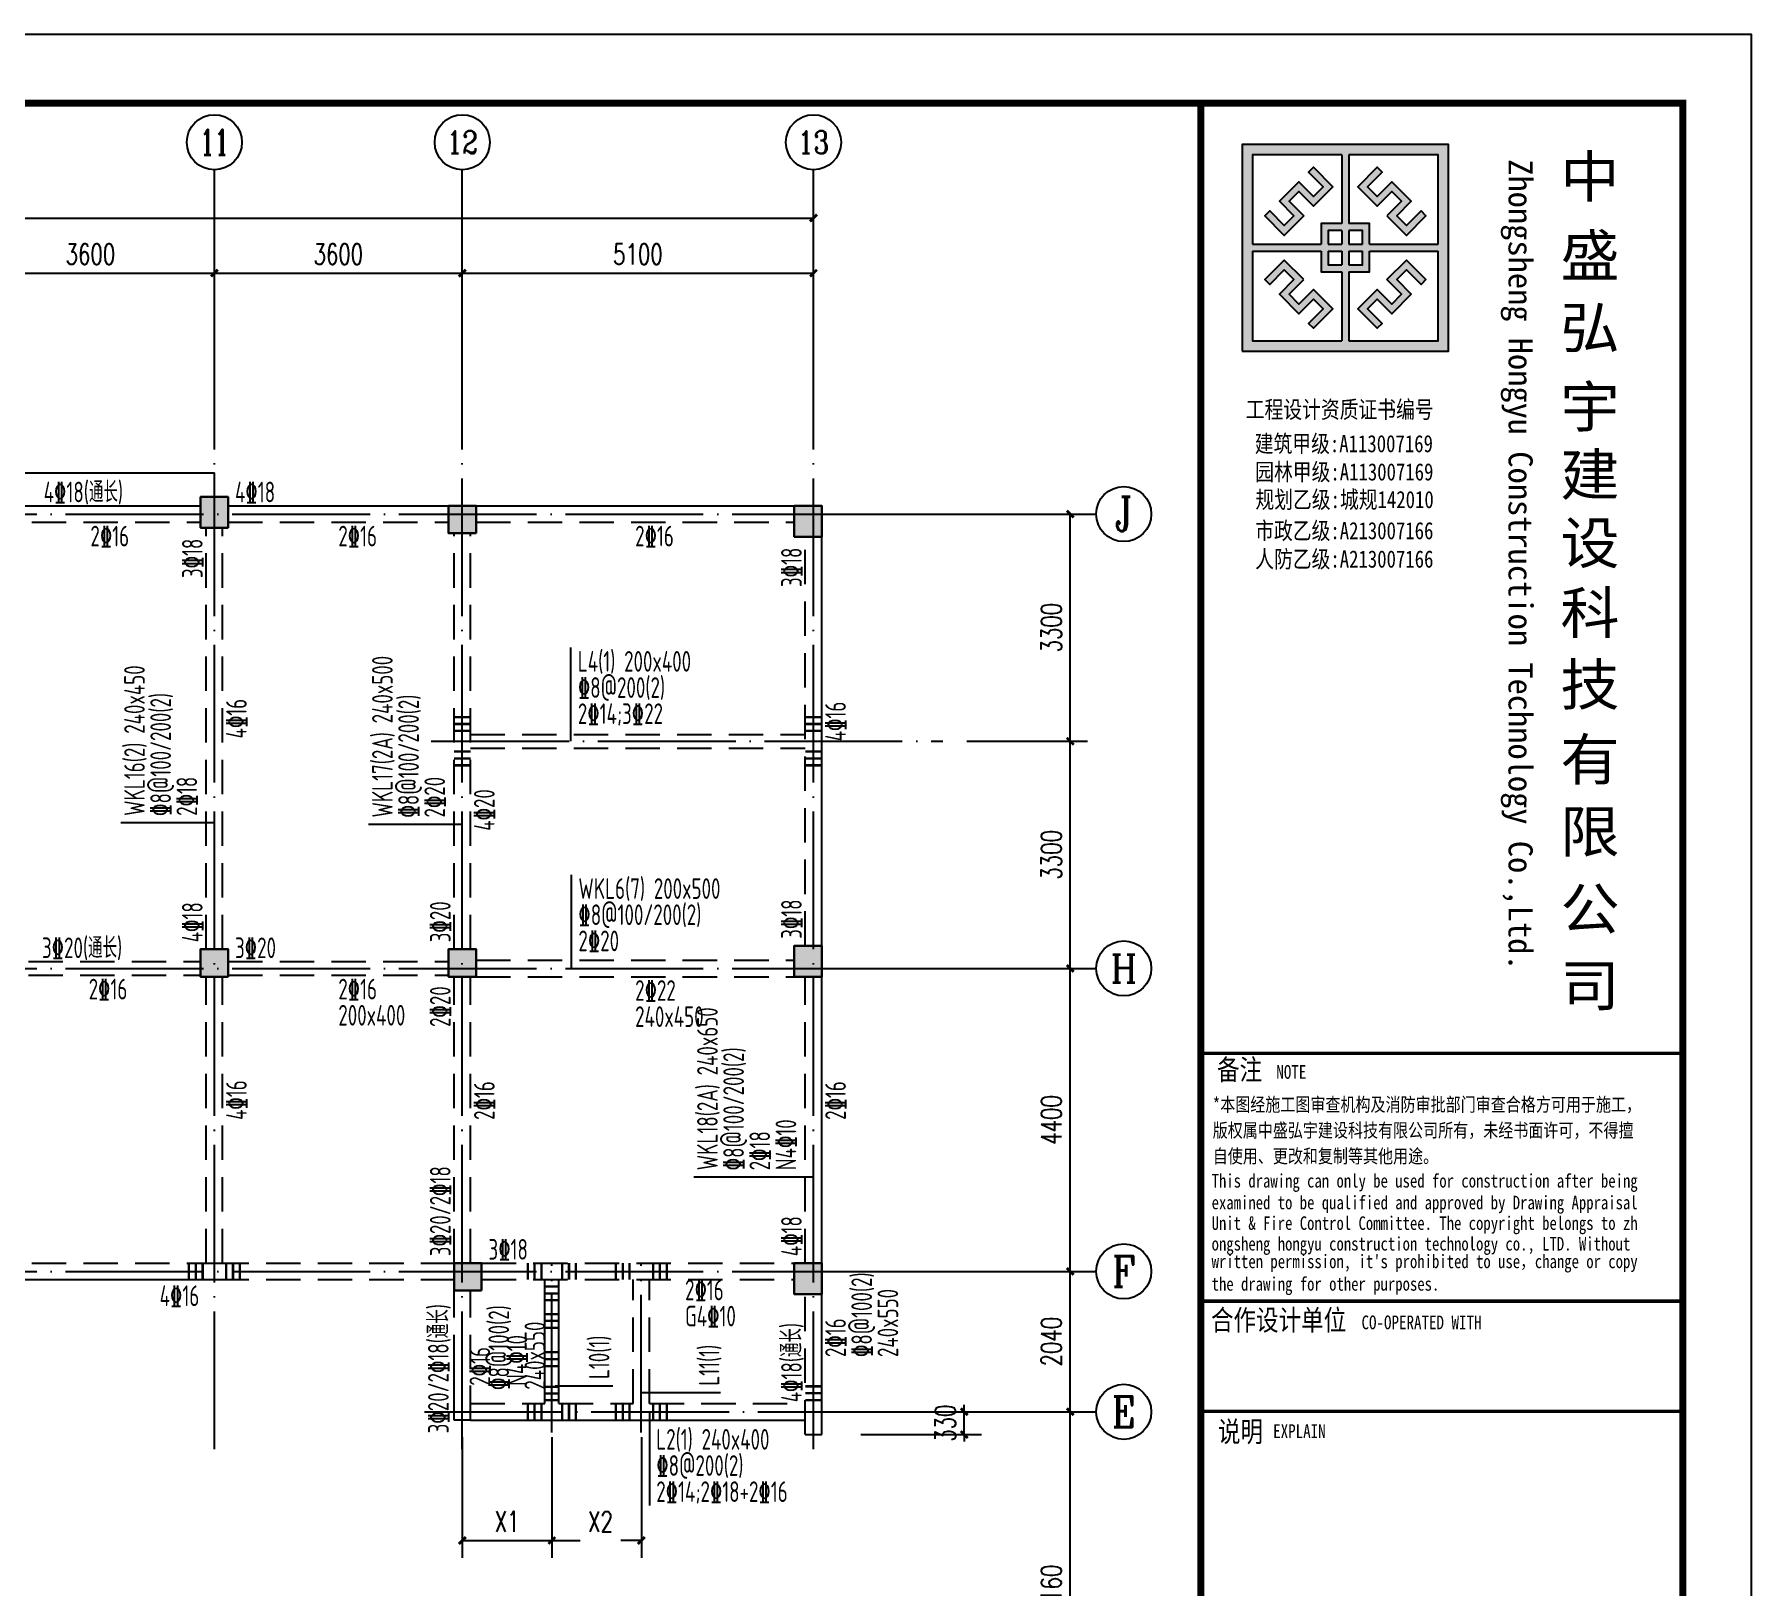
# Model space of a CAD drawing. Extents: x 1051052 to 1482120, y -981644 to -673261.
# Drawn here: x 1392001 to 1416939, y -962191 to -939644 of the extents above; entities that cross this region are included whole.
import ezdxf
from ezdxf.enums import TextEntityAlignment as Align

# ---------------------------------------------------------------- set-up
doc = ezdxf.new("R2010")
doc.units = 0
doc.header["$LTSCALE"] = 1000
doc.header["$MEASUREMENT"] = 0
doc.linetypes.add('DOTE', pattern=[2.42, 2, -0.2, 0.02, -0.2])
doc.linetypes.add('线型3', pattern=[750, 500, -250])
for name, color, linetype in [('AXIS', 3, 'Continuous'), ('AXIS_TEXT', 7, 'Continuous'), ('DOTE', 1, 'DOTE'), ('PUB_DIM', 3, 'Continuous'), ('TK', 142, 'Continuous'), ('填充', 8, 'Continuous')]:
    doc.layers.add(name, color=color, linetype=linetype)
for name, color, linetype, lineweight in [('BEAM', 4, 'Continuous', 25), ('BEAM-DASH', 4, '线型3', 25), ('BEAM-JZ-H', 2, 'Continuous', 25), ('BEAM-JZ-NUM-H', 6, 'Continuous', 25), ('BEAM-JZ-NUM-V', 6, 'Continuous', 25), ('BEAM-JZ-V', 2, 'Continuous', 25), ('BEAM-REINGJ', 1, 'Continuous', 50), ('BEAM-YW-H', 7, 'Continuous', 25), ('BEAM-YW-V', 7, 'Continuous', 25), ('COLU', 2, 'Continuous', 30), ('HOLE', 7, 'Continuous', 25)]:
    doc.layers.add(name, color=color, linetype=linetype, lineweight=lineweight)
doc.layers.add('COLU-HATCH', color=7, linetype='Continuous', lineweight=25, true_color=0x5b5b5b)
doc.styles.add('_TCH_AXIS', font='COMPLEX', dxfattribs={"bigfont": 'GBCBIG'})
doc.styles.add('_TCH_DIM_T3', font='SIMPLEX', dxfattribs={"width": 0.705882, "bigfont": 'GBCBIG'})
doc.styles.add('COMPLEX', font='COMPLEX')
doc.styles.add('HYZT1', font='', dxfattribs={"width": 0.8})
doc.styles.add('HYZT2', font='simhei_0.ttf', dxfattribs={"width": 0.8})
doc.styles.add('TSSD_Dimension', font='Tssdeng.shx', dxfattribs={"width": 0.7, "bigfont": 'Hztxt.shx'})
doc.styles.get('HYZT1').set_extended_font_data('SimSun')
doc.dimstyles.new('_TCH_ARCH&&100', dxfattribs={"dimtxt": 297.5, "dimasz": 100, "dimexe": 250, "dimexo": 300, "dimgap": 126.25, "dimtad": 1, "dimdec": 0, "dimzin": 0, "dimdsep": 46, "dimtxsty": '_TCH_DIM_T3', "dimblk": 'ARCHTICK', "dimcen": 0.09, "dimclrt": 7, "dimazin": 2, "dimtfac": 1, "dimtdec": 0, "dimtix": 1, "dimtmove": 2, "dimatfit": 3, "dimfxl": 0, "dimtolj": 1, "dimtzin": 0, "dimarcsym": 0})

# ---------------------------------------------------------------- blocks, each defined once
blk = doc.blocks.new('_ArchTick')
at = {"color": 0, "linetype": 'ByBlock', "const_width": 0.4}
blk.add_lwpolyline([(-0.5, -0.5), (0.5, 0.5)], dxfattribs=at)
blk = doc.blocks.new('*D259')
at = {"layer": 'AXIS', "color": 0, "lineweight": -2, "transparency": 16777216}
for p, q in [((1405544, -959652), (1407294, -959652)), ((1407044, -964812), (1407044, -959652)), ((1405544, -964812), (1407294, -964812))]:
    blk.add_line(p, q, dxfattribs=at)
at = {"layer": 'Defpoints', "color": 0, "transparency": 16777216}
for p in [(1404544, -959652), (1407044, -959652), (1404544, -964812)]:
    blk.add_point(p, dxfattribs=at)
at = {"layer": 'AXIS', "color": 0, "lineweight": -2, "transparency": 16777216, "xscale": 100, "yscale": 100, "zscale": 100}
for p, rotation in [((1407044, -959652), 90), ((1407044, -964812), 270)]:
    blk.add_blockref('_ArchTick', p, dxfattribs=dict(at, rotation=rotation))
at = {"layer": 'AXIS', "color": 7, "transparency": 16777216, "insert": (1406769, -962232), "char_height": 297.5, "attachment_point": 5, "rotation": 90, "style": '_TCH_DIM_T3'}
blk.add_mtext('\\A1;5160', dxfattribs=at)
blk = doc.blocks.new('*D260')
at = {"layer": 'AXIS', "color": 0, "lineweight": -2, "transparency": 16777216}
for p, q in [((1405544, -957612), (1407294, -957612)), ((1407044, -959652), (1407044, -957612)), ((1405544, -959652), (1407294, -959652))]:
    blk.add_line(p, q, dxfattribs=at)
at = {"layer": 'Defpoints', "color": 0, "transparency": 16777216}
for p in [(1404544, -957612), (1407044, -957612), (1404544, -959652)]:
    blk.add_point(p, dxfattribs=at)
at = {"layer": 'AXIS', "color": 0, "lineweight": -2, "transparency": 16777216, "xscale": 100, "yscale": 100, "zscale": 100}
for p, rotation in [((1407044, -957612), 90), ((1407044, -959652), 270)]:
    blk.add_blockref('_ArchTick', p, dxfattribs=dict(at, rotation=rotation))
at = {"layer": 'AXIS', "color": 7, "transparency": 16777216, "insert": (1406769, -958632), "char_height": 297.5, "attachment_point": 5, "rotation": 90, "style": '_TCH_DIM_T3'}
blk.add_mtext('\\A1;2040', dxfattribs=at)
blk = doc.blocks.new('*D261')
at = {"layer": 'AXIS', "color": 0, "lineweight": -2, "transparency": 16777216}
for p, q in [((1405544, -953212), (1407294, -953212)), ((1407044, -957612), (1407044, -953212)), ((1405544, -957612), (1407294, -957612))]:
    blk.add_line(p, q, dxfattribs=at)
at = {"layer": 'Defpoints', "color": 0, "transparency": 16777216}
for p in [(1404544, -953212), (1407044, -953212), (1404544, -957612)]:
    blk.add_point(p, dxfattribs=at)
at = {"layer": 'AXIS', "color": 0, "lineweight": -2, "transparency": 16777216, "xscale": 100, "yscale": 100, "zscale": 100}
for p, rotation in [((1407044, -953212), 90), ((1407044, -957612), 270)]:
    blk.add_blockref('_ArchTick', p, dxfattribs=dict(at, rotation=rotation))
at = {"layer": 'AXIS', "color": 7, "transparency": 16777216, "insert": (1406769, -955412), "char_height": 297.5, "attachment_point": 5, "rotation": 90, "style": '_TCH_DIM_T3'}
blk.add_mtext('\\A1;4400', dxfattribs=at)
blk = doc.blocks.new('*D274')
at = {"layer": 'AXIS', "color": 0, "lineweight": -2, "transparency": 16777216}
for p, q in [((1391016, -944612), (1391016, -942862)), ((1394616, -944612), (1394616, -942862)), ((1391016, -943112), (1394616, -943112))]:
    blk.add_line(p, q, dxfattribs=at)
at = {"layer": 'Defpoints', "color": 0, "transparency": 16777216}
for p in [(1394616, -943112), (1391016, -945612), (1394616, -945612)]:
    blk.add_point(p, dxfattribs=at)
at = {"layer": 'AXIS', "color": 0, "lineweight": -2, "transparency": 16777216, "xscale": 100, "yscale": 100, "zscale": 100, "rotation": 180}
blk.add_blockref('_ArchTick', (1391016, -943112), dxfattribs=at)
at = {"layer": 'AXIS', "color": 0, "lineweight": -2, "transparency": 16777216, "xscale": 100, "yscale": 100, "zscale": 100}
blk.add_blockref('_ArchTick', (1394616, -943112), dxfattribs=at)
at = {"layer": 'AXIS', "color": 7, "transparency": 16777216, "insert": (1392816, -942837), "char_height": 297.5, "attachment_point": 5, "style": '_TCH_DIM_T3'}
blk.add_mtext('\\A1;3600', dxfattribs=at)
blk = doc.blocks.new('*D275')
at = {"layer": 'AXIS', "color": 0, "lineweight": -2, "transparency": 16777216}
for p, q in [((1394616, -944612), (1394616, -942862)), ((1398216, -944612), (1398216, -942862)), ((1394616, -943112), (1398216, -943112))]:
    blk.add_line(p, q, dxfattribs=at)
at = {"layer": 'Defpoints', "color": 0, "transparency": 16777216}
for p in [(1398216, -943112), (1394616, -945612), (1398216, -945612)]:
    blk.add_point(p, dxfattribs=at)
at = {"layer": 'AXIS', "color": 0, "lineweight": -2, "transparency": 16777216, "xscale": 100, "yscale": 100, "zscale": 100, "rotation": 180}
blk.add_blockref('_ArchTick', (1394616, -943112), dxfattribs=at)
at = {"layer": 'AXIS', "color": 0, "lineweight": -2, "transparency": 16777216, "xscale": 100, "yscale": 100, "zscale": 100}
blk.add_blockref('_ArchTick', (1398216, -943112), dxfattribs=at)
at = {"layer": 'AXIS', "color": 7, "transparency": 16777216, "insert": (1396416, -942837), "char_height": 297.5, "attachment_point": 5, "style": '_TCH_DIM_T3'}
blk.add_mtext('\\A1;3600', dxfattribs=at)
blk = doc.blocks.new('*D276')
at = {"layer": 'AXIS', "color": 0, "lineweight": -2, "transparency": 16777216}
for p, q in [((1398216, -944612), (1398216, -942862)), ((1403316, -944612), (1403316, -942862)), ((1398216, -943112), (1403316, -943112))]:
    blk.add_line(p, q, dxfattribs=at)
at = {"layer": 'Defpoints', "color": 0, "transparency": 16777216}
for p in [(1403316, -943112), (1398216, -945612), (1403316, -945612)]:
    blk.add_point(p, dxfattribs=at)
at = {"layer": 'AXIS', "color": 0, "lineweight": -2, "transparency": 16777216, "xscale": 100, "yscale": 100, "zscale": 100, "rotation": 180}
blk.add_blockref('_ArchTick', (1398216, -943112), dxfattribs=at)
at = {"layer": 'AXIS', "color": 0, "lineweight": -2, "transparency": 16777216, "xscale": 100, "yscale": 100, "zscale": 100}
blk.add_blockref('_ArchTick', (1403316, -943112), dxfattribs=at)
at = {"layer": 'AXIS', "color": 7, "transparency": 16777216, "insert": (1400766, -942837), "char_height": 297.5, "attachment_point": 5, "style": '_TCH_DIM_T3'}
blk.add_mtext('\\A1;5100', dxfattribs=at)
blk = doc.blocks.new('*D277')
at = {"layer": 'AXIS', "color": 0, "lineweight": -2, "transparency": 16777216}
for p, q in [((1364416, -943812), (1364416, -942062)), ((1403316, -943812), (1403316, -942062)), ((1364416, -942312), (1403316, -942312))]:
    blk.add_line(p, q, dxfattribs=at)
at = {"layer": 'Defpoints', "color": 0, "transparency": 16777216}
for p in [(1403316, -942312), (1364416, -945612), (1403316, -945612)]:
    blk.add_point(p, dxfattribs=at)
at = {"layer": 'AXIS', "color": 0, "lineweight": -2, "transparency": 16777216, "xscale": 100, "yscale": 100, "zscale": 100, "rotation": 180}
blk.add_blockref('_ArchTick', (1364416, -942312), dxfattribs=at)
at = {"layer": 'AXIS', "color": 0, "lineweight": -2, "transparency": 16777216, "xscale": 100, "yscale": 100, "zscale": 100}
blk.add_blockref('_ArchTick', (1403316, -942312), dxfattribs=at)
at = {"layer": 'AXIS', "color": 7, "transparency": 16777216, "insert": (1383866, -942037), "char_height": 297.5, "attachment_point": 5, "style": '_TCH_DIM_T3'}
blk.add_mtext('\\A1;38900', dxfattribs=at)
blk = doc.blocks.new('_AXISO')
blk.add_circle((0, 0), 0.5)
at = {"layer": 'AXIS_TEXT', "style": 'COMPLEX', "width": 1.041667}
blk.add_attdef('A', text='', height=0.56, dxfattribs=at).set_placement((-0.25, -0.28), (0.25, -0.28), align=Align.FIT)
blk = doc.blocks.new('*D294')
at = {"layer": 'AXIS', "color": 0, "lineweight": -2, "transparency": 16777216}
for p, q in [((1405544, -949912), (1407294, -949912)), ((1407044, -953212), (1407044, -949912)), ((1405544, -953212), (1407294, -953212))]:
    blk.add_line(p, q, dxfattribs=at)
at = {"layer": 'Defpoints', "color": 0, "transparency": 16777216}
for p in [(1405196, -949912), (1407044, -949912), (1404544, -953212)]:
    blk.add_point(p, dxfattribs=at)
at = {"layer": 'AXIS', "color": 0, "lineweight": -2, "transparency": 16777216, "xscale": 100, "yscale": 100, "zscale": 100}
for p, rotation in [((1407044, -949912), 90), ((1407044, -953212), 270)]:
    blk.add_blockref('_ArchTick', p, dxfattribs=dict(at, rotation=rotation))
at = {"layer": 'AXIS', "color": 7, "transparency": 16777216, "insert": (1406769, -951562), "char_height": 297.5, "attachment_point": 5, "rotation": 90, "style": '_TCH_DIM_T3'}
blk.add_mtext('\\A1;3300', dxfattribs=at)
blk = doc.blocks.new('*D295')
at = {"layer": 'AXIS', "color": 0, "lineweight": -2, "transparency": 16777216}
for p, q in [((1405544, -946612), (1407294, -946612)), ((1407044, -949912), (1407044, -946612)), ((1405544, -949912), (1407294, -949912))]:
    blk.add_line(p, q, dxfattribs=at)
at = {"layer": 'Defpoints', "color": 0, "transparency": 16777216}
for p in [(1405053, -946612), (1407044, -946612), (1405196, -949912)]:
    blk.add_point(p, dxfattribs=at)
at = {"layer": 'AXIS', "color": 0, "lineweight": -2, "transparency": 16777216, "xscale": 100, "yscale": 100, "zscale": 100}
for p, rotation in [((1407044, -946612), 90), ((1407044, -949912), 270)]:
    blk.add_blockref('_ArchTick', p, dxfattribs=dict(at, rotation=rotation))
at = {"layer": 'AXIS', "color": 7, "transparency": 16777216, "insert": (1406769, -948262), "char_height": 297.5, "attachment_point": 5, "rotation": 90, "style": '_TCH_DIM_T3'}
blk.add_mtext('\\A1;3300', dxfattribs=at)
blk = doc.blocks.new('A$C05385F37')
at = {"layer": 'TK'}
h = blk.add_hatch(color=256, dxfattribs=at)
h.paths.add_polyline_path([(-4400, -1600), (-7400, -1600), (-7400, -4600), (-4400, -4600)])
h.paths.add_polyline_path([(-4550, -3150), (-4550, -4450), (-5850, -4450), (-5850, -3450), (-5550, -3450), (-5550, -3150)], flags=16)
h.paths.add_polyline_path([(-4550, -3050), (-5550, -3050), (-5550, -2750), (-5850, -2750), (-5850, -1750), (-4550, -1750)], flags=16)
h.paths.add_polyline_path([(-4730, -3563), (-4801, -3634), (-5013, -3422), (-5154, -3563), (-4943, -3775), (-5225, -4058), (-5437, -3846), (-5578, -3987), (-5366, -4199), (-5437, -4270), (-5720, -3987), (-5437, -3704), (-5225, -3917), (-5084, -3775), (-5296, -3563), (-5013, -3280)], flags=0)
h.paths.add_polyline_path([(-5013, -2920), (-5296, -2637), (-5084, -2425), (-5225, -2283), (-5437, -2496), (-5720, -2213), (-5437, -1930), (-5366, -2001), (-5578, -2213), (-5437, -2354), (-5225, -2142), (-4943, -2425), (-5154, -2637), (-5013, -2778), (-4801, -2566), (-4730, -2637)], flags=0)
h.paths.add_polyline_path([(-5650, -3150), (-5650, -3350), (-5850, -3350), (-5850, -3150)], flags=16)
h.paths.add_polyline_path([(-5650, -3050), (-5850, -3050), (-5850, -2850), (-5650, -2850)], flags=16)
h.paths.add_polyline_path([(-5950, -3150), (-5950, -3350), (-6150, -3350), (-6150, -3150)], flags=16)
h.paths.add_polyline_path([(-5950, -3050), (-6150, -3050), (-6150, -2850), (-5950, -2850)], flags=16)
h.paths.add_polyline_path([(-5950, -3450), (-5950, -4450), (-7250, -4450), (-7250, -3150), (-6250, -3150), (-6250, -3450)], flags=16)
h.paths.add_polyline_path([(-5950, -2750), (-6250, -2750), (-6250, -3050), (-7250, -3050), (-7250, -1750), (-5950, -1750)], flags=16)
h.paths.add_polyline_path([(-6080, -3987), (-6363, -4270), (-6434, -4199), (-6222, -3987), (-6363, -3846), (-6575, -4058), (-6857, -3775), (-6646, -3563), (-6787, -3422), (-6999, -3634), (-7070, -3563), (-6787, -3280), (-6504, -3563), (-6716, -3775), (-6575, -3917), (-6363, -3704)], flags=0)
h.paths.add_polyline_path([(-6080, -2213), (-6363, -2496), (-6575, -2283), (-6716, -2425), (-6504, -2637), (-6787, -2920), (-7070, -2637), (-6999, -2566), (-6787, -2778), (-6646, -2637), (-6857, -2425), (-6575, -2142), (-6363, -2354), (-6222, -2213), (-6434, -2001), (-6363, -1930)], flags=0)
for points in [[(-6575, -2283), (-6363, -2496), (-6080, -2213), (-6363, -1930), (-6434, -2001), (-6222, -2213), (-6363, -2354), (-6575, -2142), (-6857, -2425), (-6646, -2637), (-6787, -2778), (-6999, -2566), (-7070, -2637), (-6787, -2920), (-6504, -2637), (-6716, -2425)], [(-5084, -2425), (-5296, -2637), (-5013, -2920), (-4730, -2637), (-4801, -2566), (-5013, -2778), (-5154, -2637), (-4943, -2425), (-5225, -2142), (-5437, -2354), (-5578, -2213), (-5366, -2001), (-5437, -1930), (-5720, -2213), (-5437, -2496), (-5225, -2283)], [(-6716, -3775), (-6504, -3563), (-6787, -3280), (-7070, -3563), (-6999, -3634), (-6787, -3422), (-6646, -3563), (-6857, -3775), (-6575, -4058), (-6363, -3846), (-6222, -3987), (-6434, -4199), (-6363, -4270), (-6080, -3987), (-6363, -3704), (-6575, -3917)], [(-5225, -3917), (-5437, -3704), (-5720, -3987), (-5437, -4270), (-5366, -4199), (-5578, -3987), (-5437, -3846), (-5225, -4058), (-4943, -3775), (-5154, -3563), (-5013, -3422), (-4801, -3634), (-4730, -3563), (-5013, -3280), (-5296, -3563), (-5084, -3775)]]:
    blk.add_hatch(color=256, dxfattribs=at).paths.add_polyline_path(points)
for p, q in [((-8000, -1000), (-1000, -1000)), ((-1000, -1000), (-1000, -26100)), ((-5950, -1750), (-5950, -2750)), ((-5850, -1750), (-5850, -2750)), ((-5950, -2850), (-5950, -3050)), ((-5850, -2850), (-5850, -3050)), ((-7250, -3050), (-6250, -3050)), ((-7250, -3150), (-6250, -3150)), ((-6150, -3050), (-5950, -3050)), ((-6150, -3150), (-5950, -3150)), ((-5950, -3150), (-5950, -3350)), ((-5850, -3050), (-5650, -3050)), ((-5850, -3150), (-5650, -3150)), ((-5850, -3150), (-5850, -3350)), ((-5550, -3050), (-4550, -3050)), ((-5550, -3150), (-4550, -3150)), ((-5950, -3450), (-5950, -4450)), ((-5850, -3450), (-5850, -4450)), ((-8000, -14800), (-1000, -14800)), ((-8000, -26600), (-1000, -26600)), ((-1000, -26600), (-8000, -26600)), ((-8000, -26600), (-1000, -26600)), ((-8000, -26600), (-2830, -26600)), ((-8000, -26600), (-1000, -26600)), ((-8000, -26600), (-1000, -26600)), ((-8000, -26600), (-1000, -26600)), ((-5600, -26600), (-5600, -31400)), ((-3300, -26600), (-3300, -31400)), ((-8000, -27400), (-1000, -27400)), ((-8000, -28200), (-1000, -28200)), ((-8000, -29000), (-1000, -29000)), ((-8000, -29800), (-1000, -29800)), ((-8000, -30600), (-1000, -30600)), ((-8000, -31400), (-1000, -31400)), ((-8000, -31400), (-1000, -31400)), ((-8000, -31400), (-1000, -31400)), ((-8000, -31400), (-1000, -31400)), ((-1000, -34600), (-8000, -34600)), ((-7944, -34600), (-1000, -34600)), ((-8000, -36200), (-1000, -36200)), ((-8000, -36200), (-1000, -36200)), ((-1000, -36200), (-8000, -36200)), ((-8000, -36200), (-1000, -36200)), ((-8000, -36200), (-2830, -36200)), ((-8000, -36200), (-1000, -36200)), ((-8000, -36200), (-1000, -36200)), ((-8000, -38600), (-1000, -38600)), ((-8000, -38600), (-1000, -38600)), ((-6250, -38600), (-6250, -41000)), ((-4500, -38600), (-4500, -41000)), ((-2750, -38600), (-2750, -41000)), ((-8000, -39400), (-1000, -39400)), ((-8000, -40200), (-1000, -40200))]:
    blk.add_line(p, q, dxfattribs=at)
for points, const_width in [([(-8000, -1000), (-8000, -41000)], 100), ([(-8000, -14800), (-1000, -14800)], 50), ([(-1000, -18400), (-8000, -18400)], 50), ([(-1000, -20000), (-8000, -20000)], 50), ([(-8000, -26600), (-1000, -26600)], 50), ([(-1000, -26600), (-8000, -26600)], 50), ([(-1000, -26600), (-7944, -26600)], 50), ([(-8000, -31400), (-1000, -31400)], 50), ([(-1000, -31400), (-8000, -31400)], 50), ([(-1000, -31400), (-8000, -31400)], 50), ([(-1000, -33000), (-7944, -33000)], 50), ([(-8000, -36200), (-1000, -36200)], 50), ([(-7944, -36200), (-1000, -36200)], 50), ([(-8000, -37800), (-1000, -37800)], 50)]:
    blk.add_lwpolyline(points, dxfattribs=dict(at, const_width=const_width))
for points in [[(-7400, -4600), (-4400, -4600), (-4400, -1600), (-7400, -1600)], [(-6504, -2637), (-6787, -2920), (-7070, -2637), (-6999, -2566), (-6787, -2778), (-6646, -2637), (-6857, -2425), (-6575, -2142), (-6363, -2354), (-6222, -2213), (-6434, -2001), (-6363, -1930), (-6080, -2213), (-6363, -2496), (-6575, -2283), (-6716, -2425)], [(-5296, -2637), (-5013, -2920), (-4730, -2637), (-4801, -2566), (-5013, -2778), (-5154, -2637), (-4943, -2425), (-5225, -2142), (-5437, -2354), (-5578, -2213), (-5366, -2001), (-5437, -1930), (-5720, -2213), (-5437, -2496), (-5225, -2283), (-5084, -2425)], [(-6504, -3563), (-6787, -3280), (-7070, -3563), (-6999, -3634), (-6787, -3422), (-6646, -3563), (-6857, -3775), (-6575, -4058), (-6363, -3846), (-6222, -3987), (-6434, -4199), (-6363, -4270), (-6080, -3987), (-6363, -3704), (-6575, -3917), (-6716, -3775)], [(-5296, -3563), (-5013, -3280), (-4730, -3563), (-4801, -3634), (-5013, -3422), (-5154, -3563), (-4943, -3775), (-5225, -4058), (-5437, -3846), (-5578, -3987), (-5366, -4199), (-5437, -4270), (-5720, -3987), (-5437, -3704), (-5225, -3917), (-5084, -3775)]]:
    blk.add_lwpolyline(points, close=True, dxfattribs=at)
for points in [[(-5950, -1750), (-7250, -1750), (-7250, -3050)], [(-4550, -3050), (-4550, -1750), (-5850, -1750)], [(-5950, -2750), (-6250, -2750), (-6250, -3050)], [(-5950, -2850), (-6150, -2850), (-6150, -3050)], [(-5550, -3050), (-5550, -2750), (-5850, -2750)], [(-5650, -3050), (-5650, -2850), (-5850, -2850)], [(-7250, -3150), (-7250, -4450), (-5950, -4450)], [(-6250, -3150), (-6250, -3450), (-5950, -3450)], [(-6150, -3150), (-6150, -3350), (-5950, -3350)], [(-5850, -4450), (-4550, -4450), (-4550, -3150)], [(-5850, -3350), (-5650, -3350), (-5650, -3150)], [(-5850, -3450), (-5550, -3450), (-5550, -3150)]]:
    blk.add_lwpolyline(points, dxfattribs=at)
for s, height, style, width, p in [('中', 600, 'HYZT2', 1.05, (-2778, -2366)), ('盛', 600, 'HYZT2', 1.05, (-2778, -3515)), ('弘', 600, 'HYZT2', 1.05, (-2778, -4559)), ('宇', 600, 'HYZT2', 1.05, (-2778, -5708)), ('工程设计资质证书编号', 250, 'HYZT1', 0.8, (-7346, -5574)), ('建', 600, 'HYZT2', 1.05, (-2778, -6696)), ('设', 600, 'HYZT2', 1.05, (-2778, -7687)), ('科', 600, 'HYZT2', 1.05, (-2778, -8702)), ('技', 600, 'HYZT2', 1.05, (-2778, -9744)), ('有', 600, 'HYZT2', 1.05, (-2778, -10833)), ('限', 600, 'HYZT2', 1.05, (-2778, -11880)), ('公', 600, 'HYZT2', 1.05, (-2778, -13003)), ('司', 600, 'HYZT2', 1.05, (-2778, -14115)), ('备注', 300, 'HYZT1', 0.8, (-7763, -15187)), ('NOTE', 200, 'HYZT1', 0.8, (-6902, -15171)), ('*本图经施工图审查机构及消防审批部门审查合格方可用于施工，', 200, 'HYZT1', 0.8, (-7826, -15644)), ('版权属中盛弘宇建设科技有限公司所有，未经书面许可，不得擅', 200, 'HYZT1', 0.8, (-7826, -16019)), ('自使用、更改和复制等其他用途。', 200, 'HYZT1', 0.8, (-7826, -16394)), ('This drawing can only be used for construction after being ', 196, 'HYZT1', 0.8, (-7842, -16750)), ('examined to be qualified and approved by Drawing Appraisal ', 196, 'HYZT1', 0.8, (-7842, -17066)), ('Unit & Fire Control Committee. The copyright belongs to zh', 196, 'HYZT1', 0.8, (-7842, -17365)), ('ongsheng hongyu construction technology co., LTD. Without ', 196, 'HYZT1', 0.8, (-7842, -17665)), ("written permission, it's prohibited to use，change or copy ", 196, 'HYZT1', 0.8, (-7842, -17921)), ('the drawing for other purposes.', 196, 'HYZT1', 0.8, (-7842, -18248)), ('合作设计单位', 300, 'HYZT1', 0.8, (-7852, -18825)), ('CO-OPERATED WITH', 200, 'HYZT1', 0.8, (-5665, -18809)), ('说明', 300, 'HYZT1', 0.8, (-7751, -20445)), ('EXPLAIN', 200, 'HYZT1', 0.8, (-6948, -20388)), ('审    定  ', 300, 'HYZT1', 0.8, (-7796, -26996)), ('APPROVED BY', 200, 'HYZT1', 0.8, (-7745, -27326)), ('审    核  ', 300, 'HYZT1', 0.8, (-7801, -27810)), ('VERIFIED BY', 200, 'HYZT1', 0.8, (-7767, -28134)), ('项目负责人', 300, 'HYZT1', 0.8, (-7790, -28609)), ('PROJECT CHIEF', 200, 'HYZT1', 0.8, (-7756, -28919)), ('专业负责人', 300, 'HYZT1', 0.8, (-7794, -29388)), ('DIVISION CHIEF', 200, 'HYZT1', 0.8, (-7746, -29719)), ('校    对 ', 300, 'HYZT1', 0.8, (-7770, -30176)), ('CHECKED BY', 200, 'HYZT1', 0.8, (-7762, -30504)), ('设    计 ', 300, 'HYZT1', 0.8, (-7776, -30998)), ('DESIGNED BY', 200, 'HYZT1', 0.8, (-7756, -31322)), ('建设单位', 300, 'HYZT1', 0.8, (-7747, -31846)), ('CONSTRUCTION', 200, 'HYZT1', 0.8, (-6206, -31788)), ('工程名称', 300, 'HYZT1', 0.8, (-7762, -33477)), ('PROJECT', 200, 'HYZT1', 0.8, (-6192, -33453)), ('项目名称', 300, 'HYZT1', 0.8, (-7762, -35077)), ('SUB PROJECT', 200, 'HYZT1', 0.8, (-6192, -35053)), ('图纸名称', 300, 'HYZT1', 0.8, (-7737, -36636)), ('DRAWING TITLE', 200, 'HYZT1', 0.8, (-6112, -36612)), ('工程编号', 300, 'HYZT1', 0.8, (-7753, -38197)), ('JOB NO.', 200, 'HYZT1', 0.8, (-7404, -38497)), ('阶段', 300, 'HYZT1', 0.8, (-7753, -38997)), ('专业', 300, 'HYZT1', 0.8, (-4325, -38995)), ('STAGE', 200, 'HYZT1', 0.8, (-7742, -39297)), ('DISCIPLINE', 200, 'HYZT1', 0.8, (-4328, -39303)), ('比例', 300, 'HYZT1', 0.8, (-7798, -39809)), ('图号', 300, 'HYZT1', 0.8, (-4317, -39795)), ('SCALE', 200, 'HYZT1', 0.8, (-7746, -40099)), ('DWG NO.', 200, 'HYZT1', 0.8, (-4328, -40103)), ('日期', 300, 'HYZT1', 0.8, (-7798, -40600)), ('版本号', 300, 'HYZT1', 0.8, (-4287, -40582)), ('DATE', 200, 'HYZT1', 0.8, (-7717, -40895)), ('VERSION NUMBER', 200, 'HYZT1', 0.8, (-4456, -40881)), ('签字齐全  盖章有效', 300, 'HYZT1', 0.8, (-3990, -41678))]:
    blk.add_text(s, height=height, dxfattribs=dict(at, style=style, width=width)).set_placement(p)
at = {"layer": 'TK', "style": 'HYZT2', "width": 0.99}
blk.add_text('Zhongsheng Hongyu Construction Technology Co.,Ltd.', height=350, rotation=270, dxfattribs=at).set_placement((-3530, -1814))
at = {"layer": 'TK', "style": 'HYZT1', "width": 0.8}
for s, p in [('建筑甲级:A113007169', (-5922, -5945)), ('园林甲级:A113007169', (-5915, -6355)), ('规划乙级:城规142010', (-5911, -6757)), ('市政乙级:A213007166', (-5915, -7209)), ('人防乙级:A213007166', (-5915, -7621))]:
    blk.add_text(s, height=250, dxfattribs=at).set_placement(p, align=Align.MIDDLE_CENTER)
blk = doc.blocks.new('A2K')
at = {"layer": 'TK'}
blk.add_lwpolyline([(0, 0), (59400, 0), (59400, 42000), (0, 42000)], close=True, dxfattribs=at)
at = {"layer": 'TK', "const_width": 100}
blk.add_lwpolyline([(2500, 1000), (58400, 1000), (58400, 41000), (2500, 41000)], close=True, dxfattribs=at)
at = {"color": 4}
blk.add_blockref('A$C05385F37', (59400, 42000), dxfattribs=at)
blk = doc.blocks.new('*D1347')
at = {"layer": 'Defpoints', "color": 0, "transparency": 16777216}
for p in [(1403436, -959652), (1405505, -959652), (1403436, -959982)]:
    blk.add_point(p, dxfattribs=at)
at = {"layer": 'PUB_DIM', "color": 0, "lineweight": -2, "transparency": 16777216}
for p, q in [((1405505, -959652), (1405505, -959552)), ((1404005, -959652), (1405755, -959652)), ((1405505, -959982), (1405505, -959652)), ((1404005, -959982), (1405755, -959982)), ((1405505, -959982), (1405505, -960082))]:
    blk.add_line(p, q, dxfattribs=at)
at = {"layer": 'PUB_DIM', "color": 0, "lineweight": -2, "transparency": 16777216, "xscale": 100, "yscale": 100, "zscale": 100}
for p, rotation in [((1405505, -959652), 270), ((1405505, -959982), 90)]:
    blk.add_blockref('_ArchTick', p, dxfattribs=dict(at, rotation=rotation))
at = {"layer": 'PUB_DIM', "color": 7, "transparency": 16777216, "insert": (1405230, -959817), "char_height": 297.5, "attachment_point": 5, "rotation": 90, "style": '_TCH_DIM_T3'}
blk.add_mtext('\\A1;330', dxfattribs=at)
blk = doc.blocks.new('*D1366')
at = {"layer": 'Defpoints', "color": 0, "transparency": 16777216}
for p in [(1398216, -959652), (1399516, -959652), (1399516, -961521)]:
    blk.add_point(p, dxfattribs=at)
at = {"layer": 'PUB_DIM', "color": 0, "lineweight": -2, "transparency": 16777216}
for p, q in [((1398216, -960021), (1398216, -961771)), ((1399516, -960021), (1399516, -961771)), ((1398216, -961521), (1399516, -961521))]:
    blk.add_line(p, q, dxfattribs=at)
at = {"layer": 'PUB_DIM', "color": 0, "lineweight": -2, "transparency": 16777216, "xscale": 100, "yscale": 100, "zscale": 100, "rotation": 180}
blk.add_blockref('_ArchTick', (1398216, -961521), dxfattribs=at)
at = {"layer": 'PUB_DIM', "color": 0, "lineweight": -2, "transparency": 16777216, "xscale": 100, "yscale": 100, "zscale": 100}
blk.add_blockref('_ArchTick', (1399516, -961521), dxfattribs=at)
at = {"layer": 'PUB_DIM', "color": 7, "transparency": 16777216, "insert": (1398866, -961246), "char_height": 297.5, "attachment_point": 5, "style": '_TCH_DIM_T3'}
blk.add_mtext('\\A1;X1', dxfattribs=at)
blk = doc.blocks.new('*D1367')
at = {"layer": 'Defpoints', "color": 0, "transparency": 16777216}
for p in [(1399516, -959652), (1400816, -959652), (1400816, -961521)]:
    blk.add_point(p, dxfattribs=at)
at = {"layer": 'PUB_DIM', "color": 0, "lineweight": -2, "transparency": 16777216}
for p, q in [((1399516, -960021), (1399516, -961771)), ((1400816, -960021), (1400816, -961771)), ((1399516, -961521), (1399927, -961521)), ((1400816, -961521), (1400519, -961521))]:
    blk.add_line(p, q, dxfattribs=at)
at = {"layer": 'PUB_DIM', "color": 0, "lineweight": -2, "transparency": 16777216, "xscale": 100, "yscale": 100, "zscale": 100, "rotation": 180}
blk.add_blockref('_ArchTick', (1399516, -961521), dxfattribs=at)
at = {"layer": 'PUB_DIM', "color": 0, "lineweight": -2, "transparency": 16777216, "xscale": 100, "yscale": 100, "zscale": 100}
blk.add_blockref('_ArchTick', (1400816, -961521), dxfattribs=at)
at = {"layer": 'PUB_DIM', "color": 7, "transparency": 16777216, "insert": (1400223, -961247), "char_height": 297.5, "attachment_point": 5, "style": '_TCH_DIM_T3'}
blk.add_mtext('\\A1;X2', dxfattribs=at)

msp = doc.modelspace()

# ---------------------------------------------------------------- hatches: boundary and pattern name
at = {"layer": 'COLU-HATCH', "transparency": 33554687}
for points in [[(1394815.66, -946811.764), (1394815.66, -946361.764), (1394415.66, -946361.764), (1394415.66, -946811.764)], [(1398415.66, -946891.764), (1398415.66, -946491.764), (1398015.66, -946491.764), (1398015.66, -946891.764)], [(1403435.66, -946941.764), (1403435.66, -946491.764), (1403035.66, -946491.764), (1403035.66, -946941.764)], [(1394815.66, -953331.764), (1394815.66, -952931.764), (1394415.66, -952931.764), (1394415.66, -953331.764)], [(1398415.66, -953331.764), (1398415.66, -952931.764), (1398015.66, -952931.764), (1398015.66, -953331.764)], [(1403435.66, -953331.764), (1403435.66, -952881.764), (1403035.66, -952881.764), (1403035.66, -953331.764)], [(1398495.66, -957891.764), (1398495.66, -957491.764), (1398095.66, -957491.764), (1398095.66, -957891.764)], [(1403435.66, -957941.764), (1403435.66, -957491.764), (1403035.66, -957491.764), (1403035.66, -957941.764)]]:
    msp.add_hatch(color=256, dxfattribs=at).paths.add_polyline_path(points, flags=0)

# ---------------------------------------------------------------- linework, layer by layer
at = {"layer": 'AXIS'}
for p, q in [((1394615.66, -945611.764), (1394615.66, -941611.764)), ((1398215.66, -945611.764), (1398215.66, -941611.764)), ((1403315.66, -945611.764), (1403315.66, -941611.764)), ((1403928.071, -946611.764), (1407421.002, -946611.764)), ((1403928.071, -953211.764), (1407421.002, -953211.764)), ((1403928.071, -957611.764), (1407421.002, -957611.764)), ((1403928.071, -959651.764), (1407421.002, -959651.764))]:
    msp.add_line(p, q, dxfattribs=at)
at = {"layer": 'BEAM'}
for p, q in [((1391215.66, -946491.764), (1394415.66, -946491.764)), ((1394815.66, -946491.764), (1398015.66, -946491.764)), ((1398415.66, -946491.764), (1403035.66, -946491.764)), ((1403435.66, -952881.764), (1403435.66, -946941.764)), ((1403435.66, -957491.764), (1403435.66, -953331.764)), ((1391215.66, -957731.764), (1394615.66, -957731.764)), ((1399415.66, -959531.764), (1399415.66, -957731.764)), ((1399615.66, -959531.764), (1399615.66, -957731.764)), ((1403435.66, -959981.764), (1403435.66, -957941.764)), ((1398095.66, -959771.764), (1398095.66, -959031.764)), ((1398335.66, -959771.764), (1398095.66, -959771.764)), ((1398335.66, -959771.764), (1399515.66, -959771.764)), ((1399515.66, -959771.764), (1400815.66, -959771.764)), ((1400815.66, -959771.764), (1403195.66, -959771.764)), ((1403195.66, -959981.764), (1403435.66, -959981.764))]:
    msp.add_line(p, q, dxfattribs=at)
at = {"layer": 'BEAM-DASH', "ltscale": 0.001}
for p, q in [((1391215.66, -946731.764), (1394415.66, -946731.764)), ((1394495.66, -952931.764), (1394495.66, -946811.764)), ((1394735.66, -952931.764), (1394735.66, -946811.764)), ((1394815.66, -946731.764), (1398015.66, -946731.764)), ((1398415.66, -946731.764), (1403035.66, -946731.764)), ((1398095.66, -952931.764), (1398095.66, -946891.764)), ((1398335.66, -952931.764), (1398335.66, -946891.764)), ((1403195.66, -952881.764), (1403195.66, -946941.764)), ((1398335.66, -949811.764), (1403195.66, -949811.764)), ((1398335.66, -950011.764), (1403195.66, -950011.764)), ((1391165.66, -953111.764), (1394415.66, -953111.764)), ((1394815.66, -953111.764), (1398015.66, -953111.764)), ((1398415.66, -953091.764), (1403035.66, -953091.764)), ((1391165.66, -953311.764), (1394415.66, -953311.764)), ((1394495.66, -957491.764), (1394495.66, -953331.764)), ((1394735.66, -957491.764), (1394735.66, -953331.764)), ((1394815.66, -953311.764), (1398015.66, -953311.764)), ((1398095.66, -957491.764), (1398095.66, -953331.764)), ((1398335.66, -957491.764), (1398335.66, -953331.764)), ((1398415.66, -953331.764), (1403035.66, -953331.764)), ((1403195.66, -957491.764), (1403195.66, -953331.764)), ((1391215.66, -957491.764), (1394615.66, -957491.764)), ((1394615.66, -957491.764), (1398095.66, -957491.764)), ((1398495.66, -957491.764), (1403035.66, -957491.764)), ((1394615.66, -957731.764), (1398095.66, -957731.764)), ((1398495.66, -957731.764), (1403035.66, -957731.764)), ((1400695.66, -959531.764), (1400695.66, -957731.764)), ((1400935.66, -959531.764), (1400935.66, -957731.764)), ((1398095.66, -959031.764), (1398095.66, -957891.764)), ((1398335.66, -959031.764), (1398335.66, -957891.764)), ((1403195.66, -959981.764), (1403195.66, -957941.764)), ((1398335.66, -959771.764), (1398335.66, -959031.764)), ((1398335.66, -959531.764), (1399415.66, -959531.764)), ((1399615.66, -959531.764), (1400695.66, -959531.764)), ((1400935.66, -959531.764), (1403195.66, -959531.764))]:
    msp.add_line(p, q, dxfattribs=at)
at = {"layer": 'BEAM-JZ-H'}
for p, q in [((1399793.66, -949911.764), (1399793.66, -948551.764)), ((1399801.66, -953211.764), (1399801.66, -951851.764)), ((1400932.246, -959651.764), (1400932.246, -961011.764))]:
    msp.add_line(p, q, dxfattribs=at)
at = {"layer": 'BEAM-JZ-V'}
for p, q in [((1394615.66, -951095.764), (1393255.66, -951095.764)), ((1398215.66, -951119.764), (1396855.66, -951119.764)), ((1403315.66, -956243.764), (1401575.66, -956243.764)), ((1399562.206, -959275.649), (1400401.921, -959275.649)), ((1400815.66, -959372.28), (1401964.222, -959372.28))]:
    msp.add_line(p, q, dxfattribs=at)
at = {"layer": 'BEAM-REINGJ', "const_width": 35}
for points in [[(1398095.66, -949561.764), (1398335.66, -949561.764)], [(1403195.66, -949561.764), (1403435.66, -949561.764)], [(1398095.66, -949661.764), (1398335.66, -949661.764)], [(1398095.66, -949761.764), (1398335.66, -949761.764)], [(1403195.66, -949661.764), (1403435.66, -949661.764)], [(1403195.66, -949761.764), (1403435.66, -949761.764)], [(1398095.66, -950061.764), (1398335.66, -950061.764)], [(1403195.66, -950061.764), (1403435.66, -950061.764)], [(1398095.66, -950161.764), (1398335.66, -950161.764)], [(1398095.66, -950261.764), (1398335.66, -950261.764)], [(1403195.66, -950161.764), (1403435.66, -950161.764)], [(1403195.66, -950261.764), (1403435.66, -950261.764)], [(1394245.66, -957491.764), (1394245.66, -957731.764)], [(1394345.66, -957491.764), (1394345.66, -957731.764)], [(1394445.66, -957491.764), (1394445.66, -957731.764)], [(1394785.66, -957491.764), (1394785.66, -957731.764)], [(1394885.66, -957491.764), (1394885.66, -957731.764)], [(1394985.66, -957491.764), (1394985.66, -957731.764)], [(1399165.66, -957491.764), (1399165.66, -957731.764)], [(1399265.66, -957491.764), (1399265.66, -957731.764)], [(1399365.66, -957491.764), (1399365.66, -957731.764)], [(1399665.66, -957491.764), (1399665.66, -957731.764)], [(1399765.66, -957491.764), (1399765.66, -957731.764)], [(1399865.66, -957491.764), (1399865.66, -957731.764)], [(1400445.66, -957491.764), (1400445.66, -957731.764)], [(1400545.66, -957491.764), (1400545.66, -957731.764)], [(1400645.66, -957491.764), (1400645.66, -957731.764)], [(1400985.66, -957491.764), (1400985.66, -957731.764)], [(1401085.66, -957491.764), (1401085.66, -957731.764)], [(1401185.66, -957491.764), (1401185.66, -957731.764)], [(1399415.66, -957831.594), (1399615.66, -957831.594)], [(1399415.66, -957931.594), (1399615.66, -957931.594)], [(1399415.66, -958031.594), (1399615.66, -958031.594)], [(1399415.66, -958231.594), (1399615.66, -958231.594)], [(1399415.66, -958331.594), (1399615.66, -958331.594)], [(1399415.66, -958431.594), (1399615.66, -958431.594)], [(1399415.66, -958431.594), (1399615.66, -958431.594)], [(1399415.66, -958787.125), (1399615.66, -958787.125)], [(1399415.66, -958887.125), (1399615.66, -958887.125)], [(1399415.66, -958987.125), (1399615.66, -958987.125)], [(1399415.66, -959287.125), (1399615.66, -959287.125)], [(1403195.66, -959281.764), (1403435.66, -959281.764)], [(1399165.66, -959531.764), (1399165.66, -959771.764)], [(1399265.66, -959531.764), (1399265.66, -959771.764)], [(1399365.66, -959531.764), (1399365.66, -959771.764)], [(1399415.66, -959387.125), (1399615.66, -959387.125)], [(1399415.66, -959387.125), (1399615.66, -959387.125)], [(1399415.66, -959481.764), (1399615.66, -959481.764)], [(1399665.66, -959531.764), (1399665.66, -959771.764)], [(1399765.66, -959531.764), (1399765.66, -959771.764)], [(1399865.66, -959531.764), (1399865.66, -959771.764)], [(1400445.66, -959531.764), (1400445.66, -959771.764)], [(1400545.66, -959531.764), (1400545.66, -959771.764)], [(1400645.66, -959531.764), (1400645.66, -959771.764)], [(1400985.66, -959531.764), (1400985.66, -959771.764)], [(1401085.66, -959531.764), (1401085.66, -959771.764)], [(1401185.66, -959531.764), (1401185.66, -959771.764)], [(1403195.66, -959381.764), (1403435.66, -959381.764)], [(1403195.66, -959481.764), (1403435.66, -959481.764)]]:
    msp.add_lwpolyline(points, dxfattribs=at)
at = {"layer": 'COLU'}
for points in [[(1394815.66, -946811.764), (1394815.66, -946361.764), (1394415.66, -946361.764), (1394415.66, -946811.764)], [(1398415.66, -946891.764), (1398415.66, -946491.764), (1398015.66, -946491.764), (1398015.66, -946891.764)], [(1403435.66, -946941.764), (1403435.66, -946491.764), (1403035.66, -946491.764), (1403035.66, -946941.764)], [(1394815.66, -953331.764), (1394815.66, -952931.764), (1394415.66, -952931.764), (1394415.66, -953331.764)], [(1398415.66, -953331.764), (1398415.66, -952931.764), (1398015.66, -952931.764), (1398015.66, -953331.764)], [(1403435.66, -953331.764), (1403435.66, -952881.764), (1403035.66, -952881.764), (1403035.66, -953331.764)], [(1398495.66, -957891.764), (1398495.66, -957491.764), (1398095.66, -957491.764), (1398095.66, -957891.764)], [(1403435.66, -957941.764), (1403435.66, -957491.764), (1403035.66, -957491.764), (1403035.66, -957941.764)]]:
    msp.add_lwpolyline(points, close=True, dxfattribs=at)
at = {"layer": 'DOTE'}
for p, q in [((1394615.66, -960193.117), (1394615.66, -945611.764)), ((1398215.66, -960193.117), (1398215.66, -945611.764)), ((1403315.66, -960193.117), (1403315.66, -945611.764)), ((1363415.66, -946611.764), (1404315.66, -946611.764)), ((1397765.705, -949911.764), (1405195.66, -949911.764)), ((1363415.66, -953211.764), (1404315.66, -953211.764)), ((1399515.66, -959951.764), (1399515.66, -957491.764)), ((1400815.66, -959951.764), (1400815.66, -957491.764)), ((1363415.66, -957611.764), (1404315.66, -957611.764)), ((1397668.768, -959651.764), (1404315.66, -959651.764))]:
    msp.add_line(p, q, dxfattribs=at)
at = {"layer": 'HOLE'}
for p in [(1370015.66, -946011.764), (1394615.66, -946611.764)]:
    msp.add_line(p, (1394615.66, -946011.764), dxfattribs=at)

# ---------------------------------------------------------------- block references
at = {"layer": 'AXIS'}
ref = msp.add_blockref('_AXISO', (1394615.66, -941211.764), dxfattribs=dict(at, xscale=800, yscale=800, zscale=800))
ref.add_attrib('A', '11', dxfattribs={"layer": 'AXIS_TEXT', "height": 368.7626, "style": '_TCH_AXIS'}).set_placement((1394404.938, -941396.145), (1394826.381, -941396.145), align=Align.FIT)
ref = msp.add_blockref('_AXISO', (1398215.66, -941211.764), dxfattribs=dict(at, xscale=800, yscale=800, zscale=800))
ref.add_attrib('A', '12', dxfattribs={"layer": 'AXIS_TEXT', "height": 328.4455, "style": '_TCH_AXIS'}).set_placement((1397988.876, -941375.986), (1398442.444, -941375.986), align=Align.FIT)
ref = msp.add_blockref('_AXISO', (1403315.66, -941211.764), dxfattribs=dict(at, xscale=800, yscale=800, zscale=800))
ref.add_attrib('A', '13', dxfattribs={"layer": 'AXIS_TEXT', "height": 328.4455, "style": '_TCH_AXIS'}).set_placement((1403088.876, -941375.986), (1403542.444, -941375.986), align=Align.FIT)
ref = msp.add_blockref('_AXISO', (1407821.002, -946611.764), dxfattribs=dict(at, xscale=800, yscale=800, zscale=800))
ref.add_attrib('A', 'J', dxfattribs={"layer": 'AXIS_TEXT', "height": 496.066, "style": '_TCH_AXIS'}).set_placement((1407691.08, -946859.796), (1407950.924, -946859.796), align=Align.FIT)
ref = msp.add_blockref('_AXISO', (1407821.002, -953211.764), dxfattribs=dict(at, xscale=800, yscale=800, zscale=800))
ref.add_attrib('A', 'H', dxfattribs={"layer": 'AXIS_TEXT', "height": 405.517, "style": '_TCH_AXIS'}).set_placement((1407627.898, -953414.522), (1408014.105, -953414.522), align=Align.FIT)
ref = msp.add_blockref('_AXISO', (1407821.002, -957611.764), dxfattribs=dict(at, xscale=800, yscale=800, zscale=800))
ref.add_attrib('A', 'F', dxfattribs={"layer": 'AXIS_TEXT', "height": 445.442, "style": '_TCH_AXIS'}).set_placement((1407651.31, -957834.484), (1407990.694, -957834.484), align=Align.FIT)
ref = msp.add_blockref('_AXISO', (1407821.002, -959651.764), dxfattribs=dict(at, xscale=800, yscale=800, zscale=800))
ref.add_attrib('A', 'E', dxfattribs={"layer": 'AXIS_TEXT', "height": 445.442, "style": '_TCH_AXIS'}).set_placement((1407651.31, -959874.484), (1407990.694, -959874.484), align=Align.FIT)
at = {"layer": '填充'}
msp.add_blockref('A2K', (1357539.011, -981643.929), dxfattribs=at)

# ---------------------------------------------------------------- texts
at = {"layer": 'BEAM-JZ-H', "style": 'TSSD_Dimension', "width": 0.7}
for s, p in [('%%1328@200(2)', (1399893.66, -949281.764)), ('2%%13214;3%%13222', (1399893.66, -949661.764)), ('%%1328@100/200(2)', (1399901.66, -952581.764)), ('2%%13220', (1399901.66, -952961.764)), ('%%1328@200(2)', (1401032.246, -960581.764)), ('2%%13214;2%%13218+2%%13216', (1401032.246, -960961.764))]:
    msp.add_text(s, height=300, dxfattribs=at).set_placement(p)
at = {"layer": 'BEAM-JZ-NUM-H', "style": 'TSSD_Dimension', "width": 0.7}
for s, p in [('L4(1) 200x400', (1399893.66, -948901.764)), ('WKL6(7) 200x500', (1399901.66, -952201.764)), ('L2(1) 240x400', (1401032.246, -960201.764))]:
    msp.add_text(s, height=300, dxfattribs=at).set_placement(p)
at = {"layer": 'BEAM-JZ-NUM-V', "style": 'TSSD_Dimension', "width": 0.7}
for s, p in [('WKL16(2) 240x450', (1393605.66, -950995.764)), ('WKL17(2A) 240x500', (1397205.66, -951019.764)), ('WKL18(2A) 240x650', (1401925.66, -956143.764)), ('L10(1)', (1400351.921, -959175.651)), ('L11(1)', (1401949.222, -959272.28))]:
    msp.add_text(s, height=300, rotation=90, dxfattribs=at).set_placement(p)
at = {"layer": 'BEAM-JZ-V', "style": 'TSSD_Dimension', "width": 0.7}
for s, p in [('%%1328@100/200(2)', (1393985.66, -950995.764)), ('%%1328@100/200(2)', (1397585.66, -951019.764)), ('2%%13218', (1394365.66, -950995.764)), ('2%%13220', (1397965.66, -951019.764)), ('%%1328@100/200(2)', (1402305.66, -956143.764)), ('2%%13218', (1402685.66, -956143.764)), ('N4%%13210', (1403065.66, -956143.764))]:
    msp.add_text(s, height=300, rotation=90, dxfattribs=at).set_placement(p)
at = {"layer": 'BEAM-YW-H', "style": 'TSSD_Dimension', "width": 0.7}
for s, p in [('4%%13218(通长)', (1392137.198, -946441.764)), ('4%%13218', (1394915.66, -946441.764)), ('3%%13220(通长)', (1392112.198, -953061.764)), ('3%%13220', (1394915.66, -953061.764)), ('3%%13218', (1398595.66, -957441.764))]:
    msp.add_text(s, height=300, dxfattribs=at).set_placement(p)
for s, p in [('2%%13216', (1392815.66, -946781.764)), ('2%%13216', (1396415.66, -946781.764)), ('2%%13216', (1400725.66, -946781.764)), ('2%%13216', (1392790.66, -953361.764)), ('2%%13216', (1396415.66, -953361.764)), ('2%%13222', (1400725.66, -953381.764)), ('200x400', (1396415.66, -953741.764)), ('240x450', (1400725.66, -953761.764)), ('4%%13216', (1393820.761, -957816.198)), ('2%%13216', (1401450.594, -957731.764)), ('G4%%13210', (1401450.594, -958111.764))]:
    msp.add_text(s, height=300, dxfattribs=at).set_placement(p, align=Align.TOP_LEFT)
at = {"layer": 'BEAM-YW-V', "style": 'TSSD_Dimension', "width": 0.7}
for s, p in [('3%%13218', (1394445.66, -947541.764)), ('3%%13218', (1403145.66, -947671.764)), ('4%%13218', (1394445.66, -952831.764)), ('3%%13220', (1398045.66, -952831.764)), ('3%%13218', (1403145.66, -952781.764)), ('2%%13220', (1398045.66, -954061.764)), ('3%%13220/2%%13218', (1398045.66, -957391.764)), ('4%%13218', (1403145.66, -957391.764)), ('3%%13220/2%%13218(通长)', (1398018.261, -959964.471)), ('4%%13218(通长)', (1403145.66, -959512.837))]:
    msp.add_text(s, height=300, rotation=90, dxfattribs=at).set_placement(p)
for s, p in [('4%%13216', (1394785.66, -949871.764)), ('4%%13216', (1403485.66, -949911.764)), ('4%%13220', (1398385.66, -951212.721)), ('4%%13216', (1394785.66, -955411.764)), ('2%%13216', (1398385.66, -955411.764)), ('2%%13216', (1403485.66, -955411.764)), ('%%1328@100(2)', (1403865.66, -958856.764)), ('240x550', (1404245.66, -958856.764)), ('%%1328@100(2)', (1398595.308, -959333.661)), ('2%%13216', (1403485.66, -958856.764)), ('N4%%13210', (1398858.749, -959276.403)), ('240x550', (1399119.654, -959330.888)), ('2%%13216', (1398320.155, -959272.78))]:
    msp.add_text(s, height=300, rotation=90, dxfattribs=at).set_placement(p, align=Align.TOP_LEFT)

# ---------------------------------------------------------------- dimensions: what is measured, and where the dimension line sits
at = {"layer": 'AXIS'}
for p1, p2, distance, picture, middle in [((1364415.66, -945611.764), (1403315.66, -945611.764), 3300, '*D277', (1383865.66, -942036.764)), ((1391015.66, -945611.764), (1394615.66, -945611.764), 2500, '*D274', (1392815.66, -942836.764)), ((1394615.66, -945611.764), (1398215.66, -945611.764), 2500, '*D275', (1396415.66, -942836.764)), ((1398215.66, -945611.764), (1403315.66, -945611.764), 2500, '*D276', (1400765.66, -942836.764)), ((1404544.32, -957611.764), (1404544.32, -953211.764), -2500, '*D261', (1406769.32, -955411.764)), ((1404544.32, -959651.764), (1404544.32, -957611.764), -2500, '*D260', (1406769.32, -958631.764)), ((1404544.32, -964811.764), (1404544.32, -959651.764), -2500, '*D259', (1406769.32, -962231.764))]:
    dim = msp.add_aligned_dim(p1=p1, p2=p2, distance=distance, dimstyle='_TCH_ARCH&&100', dxfattribs=at)
    dim.commit()
    dim.dimension.update_dxf_attribs({"geometry": picture, "text_midpoint": middle})
for base, p1, p2, picture, middle in [((1407044.32, -946611.764), (1405195.66, -949911.764), (1405053.41, -946611.764), '*D295', (1406769.32, -948261.764)), ((1407044.32, -949911.764), (1404544.32, -953211.764), (1405195.66, -949911.764), '*D294', (1406769.32, -951561.764))]:
    dim = msp.add_linear_dim(base=base, p1=p1, p2=p2, angle=270, dimstyle='_TCH_ARCH&&100', dxfattribs=at)
    dim.commit()
    dim.dimension.update_dxf_attribs({"geometry": picture, "text_midpoint": middle})
at = {"layer": 'PUB_DIM'}
dim = msp.add_aligned_dim(p1=(1403435.66, -959981.764), p2=(1403435.66, -959651.764), distance=-2069.258, dimstyle='_TCH_ARCH&&100', dxfattribs=at)
dim.commit()
dim.dimension.update_dxf_attribs({"geometry": '*D1347', "text_midpoint": (1405229.918, -959816.764)})
dim = msp.add_aligned_dim(p1=(1398215.66, -959651.764), p2=(1399515.66, -959651.764), distance=-1869.7, text='X1', dimstyle='_TCH_ARCH&&100', dxfattribs=at)
dim.commit()
dim.dimension.update_dxf_attribs({"geometry": '*D1366', "text_midpoint": (1398865.66, -961246.464)})
dim = msp.add_linear_dim(base=(1400815.66, -961521.464), p1=(1399515.66, -959651.764), p2=(1400815.66, -959651.764), angle=0, text='X2', dimstyle='_TCH_ARCH&&100', dxfattribs=at)
dim.commit()
dim.dimension.update_dxf_attribs({"geometry": '*D1367', "text_midpoint": (1400222.932, -961247.139), "dimtype": 129})

doc.saveas('drawing.dxf')
